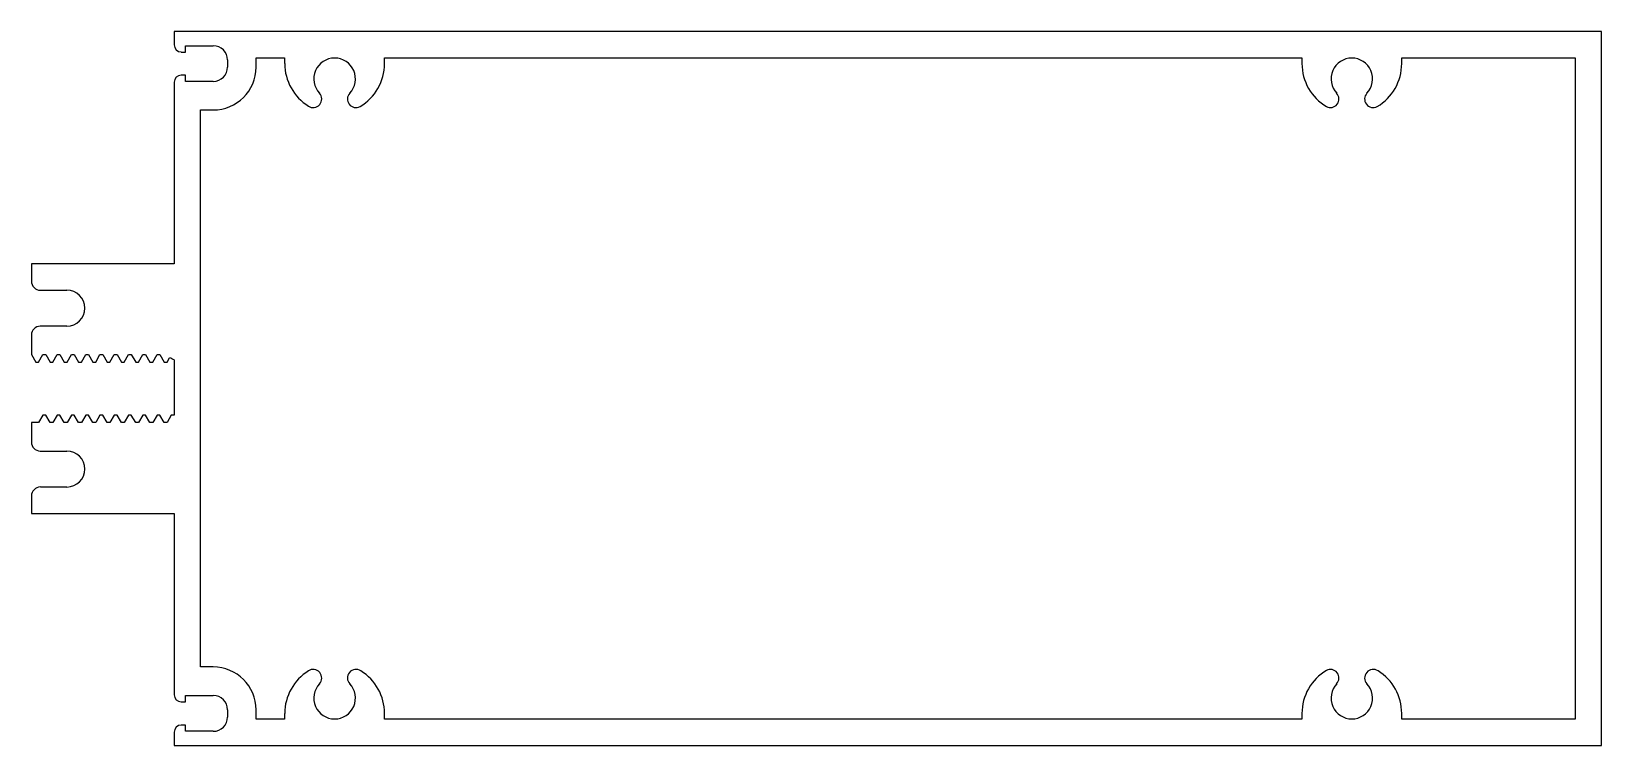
# Model space of a CAD drawing. Extents: x -40 to 100, y -15 to 48.
import ezdxf

# ---------------------------------------------------------------- set-up
doc = ezdxf.new("R2010")
doc.units = 0
doc.header["$MEASUREMENT"] = 0
doc.layers.get('0').update_dxf_attribs({"linetype": 'CONTINUOUS'})

msp = doc.modelspace()

# ---------------------------------------------------------------- linework, layer by layer
at = {"linetype": 'Continuous'}
for p, q in [((99.95, 48.07), (-27.05, 48.07)), ((-27.05, 48.07), (-27.05, 46.88)), ((99.95, -15.43), (99.95, 48.07)), ((-26.41, 46.24), (-26.03, 46.24)), ((-26.03, 46.24), (-26.03, 46.8)), ((-26.03, 46.8), (-23.57, 46.8)), ((-22.3, 45.53), (-22.3, 44.9)), ((-27.05, 43.52), (-27.05, 27.42)), ((-26.03, 44.18), (-26.41, 44.18)), ((-26.03, 43.63), (-26.03, 44.18)), ((-23.57, 43.63), (-26.03, 43.63)), ((-27.05, 27.42), (-39.75, 27.42)), ((-39.75, 27.42), (-39.75, 25.87)), ((-38.94, 25.06), (-36.6, 25.06)), ((-39.75, 21.07), (-39.75, 19.33)), ((-36.6, 21.86), (-38.96, 21.86)), ((-39.75, 19.33), (-39.36, 18.66)), ((-39.36, 18.66), (-39.11, 18.66)), ((-39.11, 18.66), (-38.73, 19.33)), ((-38.73, 19.33), (-38.48, 19.33)), ((-38.48, 19.33), (-38.09, 18.66)), ((-38.09, 18.66), (-37.84, 18.66)), ((-37.84, 18.66), (-37.46, 19.33)), ((-37.46, 19.33), (-37.21, 19.33)), ((-37.21, 19.33), (-36.82, 18.66)), ((-36.82, 18.66), (-36.57, 18.66)), ((-36.57, 18.66), (-36.19, 19.33)), ((-36.19, 19.33), (-35.94, 19.33)), ((-35.94, 19.33), (-35.55, 18.66)), ((-35.55, 18.66), (-35.3, 18.66)), ((-35.3, 18.66), (-34.92, 19.33)), ((-34.92, 19.33), (-34.67, 19.33)), ((-34.67, 19.33), (-34.28, 18.66)), ((-34.28, 18.66), (-34.03, 18.66)), ((-34.03, 18.66), (-33.65, 19.33)), ((-33.65, 19.33), (-33.4, 19.33)), ((-33.4, 19.33), (-33.01, 18.66)), ((-33.01, 18.66), (-32.76, 18.66)), ((-32.76, 18.66), (-32.38, 19.33)), ((-32.38, 19.33), (-32.13, 19.33)), ((-32.13, 19.33), (-31.74, 18.66)), ((-31.74, 18.66), (-31.49, 18.66)), ((-31.49, 18.66), (-31.11, 19.33)), ((-31.11, 19.33), (-30.86, 19.33)), ((-30.86, 19.33), (-30.47, 18.66)), ((-30.47, 18.66), (-30.22, 18.66)), ((-30.22, 18.66), (-29.84, 19.33)), ((-29.84, 19.33), (-29.59, 19.33)), ((-29.59, 19.33), (-29.2, 18.66)), ((-29.2, 18.66), (-28.95, 18.66)), ((-28.95, 18.66), (-28.57, 19.33)), ((-28.57, 19.33), (-28.32, 19.33)), ((-28.32, 19.33), (-27.93, 18.66)), ((-27.93, 18.66), (-27.68, 18.66)), ((-27.68, 18.66), (-27.46, 19.05)), ((-27.05, 18.86), (-27.05, 13.96)), ((-39.11, 13.29), (-39.75, 13.29)), ((-39.75, 13.29), (-39.75, 11.55)), ((-38.73, 13.96), (-39.11, 13.29)), ((-38.48, 13.96), (-38.73, 13.96)), ((-38.09, 13.29), (-38.48, 13.96)), ((-37.84, 13.29), (-38.09, 13.29)), ((-37.46, 13.96), (-37.84, 13.29)), ((-37.21, 13.96), (-37.46, 13.96)), ((-36.82, 13.29), (-37.21, 13.96)), ((-36.57, 13.29), (-36.82, 13.29)), ((-36.19, 13.96), (-36.57, 13.29)), ((-35.94, 13.96), (-36.19, 13.96)), ((-35.55, 13.29), (-35.94, 13.96)), ((-35.3, 13.29), (-35.55, 13.29)), ((-34.92, 13.96), (-35.3, 13.29)), ((-34.67, 13.96), (-34.92, 13.96)), ((-34.28, 13.29), (-34.67, 13.96)), ((-34.03, 13.29), (-34.28, 13.29)), ((-33.65, 13.96), (-34.03, 13.29)), ((-33.4, 13.96), (-33.65, 13.96)), ((-33.01, 13.29), (-33.4, 13.96)), ((-32.76, 13.29), (-33.01, 13.29)), ((-32.38, 13.96), (-32.76, 13.29)), ((-32.13, 13.96), (-32.38, 13.96)), ((-31.74, 13.29), (-32.13, 13.96)), ((-31.49, 13.29), (-31.74, 13.29)), ((-31.11, 13.96), (-31.49, 13.29)), ((-30.86, 13.96), (-31.11, 13.96)), ((-30.47, 13.29), (-30.86, 13.96)), ((-30.22, 13.29), (-30.47, 13.29)), ((-29.84, 13.96), (-30.22, 13.29)), ((-29.59, 13.96), (-29.84, 13.96)), ((-29.2, 13.29), (-29.59, 13.96)), ((-28.95, 13.29), (-29.2, 13.29)), ((-28.57, 13.96), (-28.95, 13.29)), ((-28.32, 13.96), (-28.57, 13.96)), ((-27.93, 13.29), (-28.32, 13.96)), ((-27.68, 13.29), (-27.93, 13.29)), ((-27.3, 13.96), (-27.68, 13.29)), ((-27.05, 13.96), (-27.3, 13.96)), ((-38.96, 10.76), (-36.6, 10.76)), ((-36.6, 7.56), (-38.94, 7.56)), ((-39.75, 6.75), (-39.75, 5.2)), ((-39.75, 5.2), (-27.05, 5.2)), ((-27.05, 5.2), (-27.05, -10.91)), ((-26.03, -11.54), (-26.03, -10.98)), ((-26.03, -10.98), (-23.57, -10.98)), ((-26.41, -11.54), (-26.03, -11.54)), ((-22.3, -12.25), (-22.3, -12.89)), ((-26.03, -13.6), (-26.41, -13.6)), ((-26.03, -14.16), (-26.03, -13.6)), ((-27.05, -14.24), (-27.05, -15.43)), ((-23.57, -14.16), (-26.03, -14.16)), ((-27.05, -15.43), (99.95, -15.43))]:
    msp.add_line(p, q, dxfattribs=at)
for p, q in [((-19.76, 44.9), (-19.76, 45.71)), ((-19.76, 45.71), (-17.22, 45.71)), ((-17.22, 45.71), (-17.22, 45.21)), ((-8.33, 45.21), (-8.33, 45.71)), ((-8.33, 45.71), (73.28, 45.71)), ((73.28, 45.71), (73.28, 45.21)), ((82.17, 45.21), (82.17, 45.71)), ((82.17, 45.71), (97.59, 45.71)), ((97.59, 45.71), (97.59, -13.07)), ((-24.69, -8.44), (-24.69, 41.09)), ((-24.69, 41.09), (-23.57, 41.09)), ((-23.57, -8.44), (-24.69, -8.44)), ((-19.76, -13.07), (-19.76, -12.25)), ((-17.22, -12.57), (-17.22, -13.07)), ((-8.33, -13.07), (-8.33, -12.57)), ((73.28, -12.57), (73.28, -13.07)), ((82.17, -13.07), (82.17, -12.57)), ((-17.22, -13.07), (-19.76, -13.07)), ((73.28, -13.07), (-8.33, -13.07)), ((97.59, -13.07), (82.17, -13.07))]:
    msp.add_line(p, q)
for centre, radius, start, end in [((-26.41, 46.88), 0.635, 180, 270), ((-23.57, 45.53), 1.27, 360, 90), ((-23.57, 44.9), 1.27, 270, 360), ((-26.41, 43.55), 0.635, 90, 180), ((-38.94, 25.87), 0.813, 180, 270), ((-36.6, 23.46), 1.6, 270, 90), ((-38.96, 21.07), 0.787, 90, 180), ((-28.47, 16.31), 2.92, 60.8593, 69.7133), ((-38.96, 11.55), 0.787, 180, 270), ((-36.6, 9.16), 1.6, 270, 90), ((-38.94, 6.75), 0.813, 90, 180), ((-26.41, -10.91), 0.635, 180, 270), ((-23.57, -12.25), 1.27, 0, 90), ((-26.41, -14.24), 0.635, 90, 180), ((-23.57, -12.89), 1.27, 270, 360)]:
    msp.add_arc(centre, radius, start, end, dxfattribs=at)
for centre, radius, start, end in [((-23.57, 44.9), 3.81, 270, 0), ((-12.77, 45.21), 4.44, 180, 238.3173), ((-12.77, 43.85), 1.85, 90, 223.268), ((-12.77, 43.85), 1.85, 316.732, 90), ((-12.77, 45.21), 4.44, 300.5867, 0), ((77.73, 45.21), 4.44, 180, 239.4133), ((77.73, 43.85), 1.85, 90, 223.268), ((77.73, 43.85), 1.85, 316.732, 90), ((77.73, 45.21), 4.44, 300.5867, 0), ((-14.68, 42.06), 0.762, 235.6673, 43.268), ((-10.87, 42.06), 0.762, 136.732, 297.9368), ((75.82, 42.06), 0.762, 242.0632, 43.268), ((79.63, 42.06), 0.762, 136.732, 297.9368), ((-23.57, -12.25), 3.81, 360, 90), ((-12.77, -12.57), 4.44, 121.6827, 180), ((-14.68, -9.42), 0.762, 316.732, 124.3327), ((-10.87, -9.42), 0.762, 55.6673, 223.268), ((-12.77, -12.57), 4.44, 360, 58.3173), ((77.73, -12.57), 4.44, 120.5867, 180), ((75.82, -9.42), 0.762, 316.732, 117.9368), ((79.63, -9.42), 0.762, 55.6673, 223.268), ((77.73, -12.57), 4.44, 360, 58.3173), ((-12.77, -11.21), 1.85, 136.732, 270), ((-12.77, -11.21), 1.85, 270, 43.268), ((77.73, -11.21), 1.85, 136.732, 270), ((77.73, -11.21), 1.85, 270, 43.268)]:
    msp.add_arc(centre, radius, start, end)

doc.saveas('drawing.dxf')
